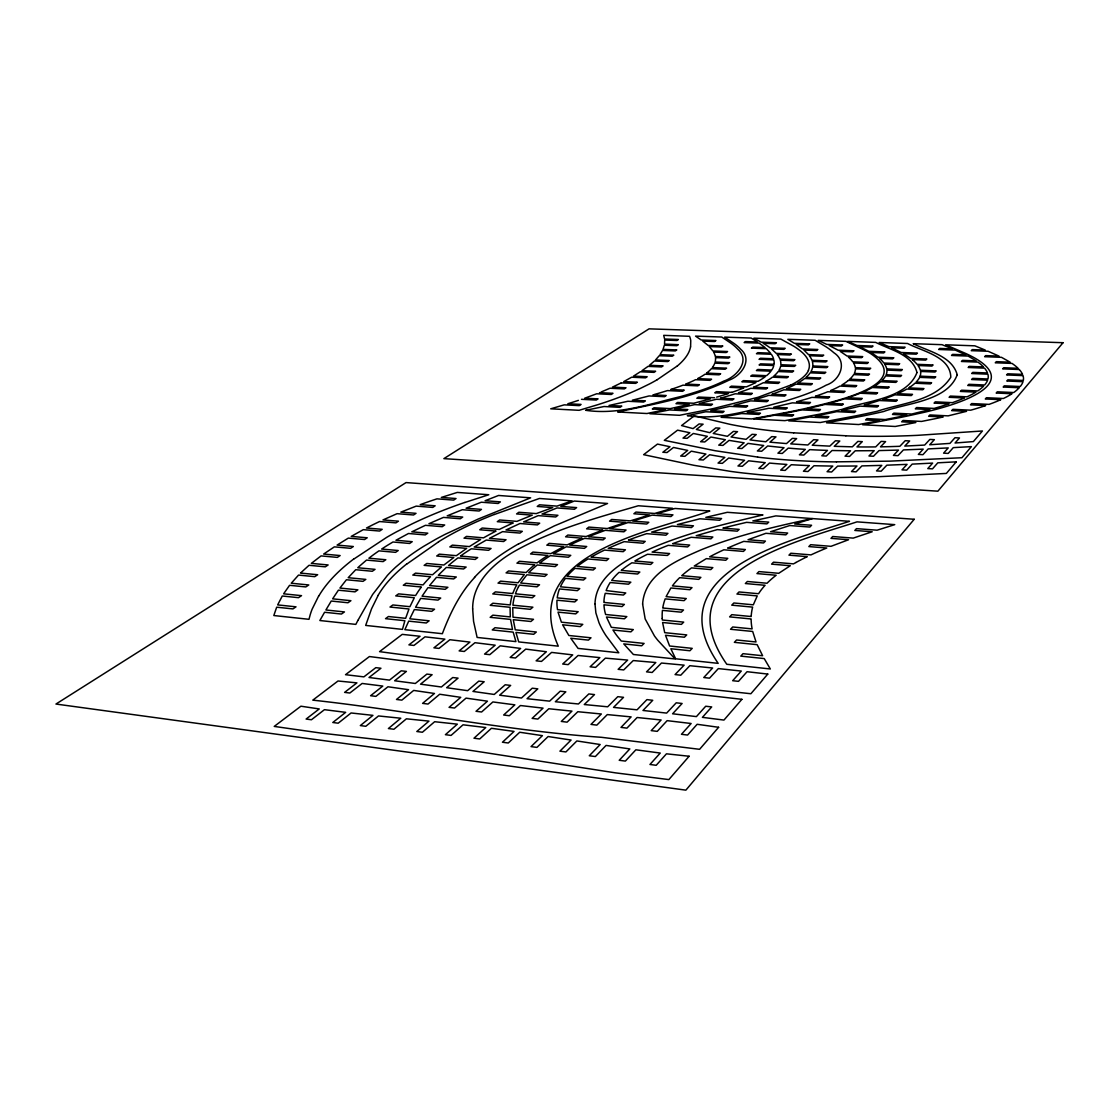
<?xml version="1.0" encoding="UTF-8"?>
<svg xmlns="http://www.w3.org/2000/svg" width="1119" height="1119" viewBox="0 0 1119 1119"><rect width="100%" height="100%" fill="white"/><g stroke="black" fill="none" stroke-linecap="round" stroke-linejoin="round"><path stroke-width="1.5" d="M774.11 363.577L774.04 364.304L760.5 363.857L759.088 364.948L773.788 365.535L773.355 366.948A141.218 37.514 -4.8 0 1 771.774 370.053L757.843 369.466L756.416 370.571L770.963 371.186L770.292 372.026A123.733 32.927 -4.6 0 1 766.543 375.676L752.192 375.061L750.737 376.194L765.102 376.809A123.412 32.843 -4.6 0 1 759.563 380.446L758.095 381.285L743.352 380.628L741.855 381.775L756.01 382.404A139.609 36.997 -4.7 0 1 749.646 385.454L746.471 386.838L731.35 386.153L729.826 387.314L743.757 387.957L741.659 388.783A172.452 45.236 -4.9 0 1 731.812 392.363M690.605 346.89L690.759 340.694A279.834 70.217 -6.4 0 0 690.213 338.162L689.57 336.301L663.707 335.35L664.588 339.015L678.38 339.505L676.911 340.484L664.686 340.05L664.546 344.092L678.324 344.68L676.841 345.687L664.35 345.225L663.035 349.394L676.799 349.911L675.303 350.932L662.546 350.443L660.028 354.653L673.778 355.185L672.253 356.22L659.245 355.716L655.51 359.954L669.232 360.514L667.679 361.563L654.419 361.017L649.44 365.298L663.105 365.871L661.539 366.934L648.027 366.375L641.956 370.683L655.622 371.27L654.028 372.361L640.334 371.76L633.494 376.124L647.174 376.725L645.537 377.844L631.648 377.215L623.745 381.607L637.368 382.222L635.704 383.355L621.171 382.922M808.338 370.431C811.653 363.353 806.575 355.828 801.106 351.534A281.233 75.952 -5.6 0 0 796.029 347.701A258.321 69.574 -5.4 0 0 793.763 346.233L780.838 339.085L753.94 338.148L761.2 342.176L776.418 342.708L775.089 343.715L763.144 343.295L765.914 344.96A260.07 69.532 -5.6 0 1 768.529 346.694L770.012 347.771L785.188 348.331L783.846 349.352L771.467 348.904L776.278 353.394L791.371 353.968L790.028 355.017L777.215 354.527L777.873 355.408A196.119 52.215 -5.1 0 1 779.901 359.045L794.896 359.633L793.539 360.71L780.307 360.192A171.305 45.585 -4.9 0 1 780.866 363.871L780.824 364.71L795.707 365.312L794.336 366.403L780.628 366.137A143.861 38.312 -4.7 0 1 780.055 368.123L779.006 370.263L793.651 370.99L792.266 372.109L778.181 371.522L777.537 372.361A116.376 31.066 -4.5 0 1 773.886 376.026L788.391 376.655L786.993 377.788L772.46 377.159A116.194 31.01 -4.5 0 1 766.879 380.81L765.396 381.635L779.677 382.264L778.237 383.425L763.284 382.754L758.668 384.978A142.155 37.682 -4.7 0 1 754.206 386.922L753.535 387.202L767.592 387.845L766.123 389.006L750.765 388.307L748.625 389.132A169.361 44.494 -4.8 0 1 738.498 392.713L752.318 393.356L750.821 394.559L735.113 393.804A197.769 51.418 -5 0 1 723.266 397.371M518.503 586.734L519.384 585.139L537.05 586.804L539.526 584.775L520.657 583.013L526.881 574.788L544.659 576.411L547.093 574.453L528.741 572.774L530.21 571.277A215.463 80.26 -3.9 0 1 537.246 564.983L555.15 566.578L557.528 564.647L539.666 563.067A215.967 80.456 -3.9 0 1 548.24 557.024L550.366 555.667L568.438 557.234L570.76 555.346L553.332 553.849L566.214 546.813L584.454 548.352L586.706 546.506L569.711 545.079L572.424 543.792A278.225 105.606 -3.3 0 1 584.622 538.379L603.043 539.89L605.225 538.085L588.594 536.728A344.54 133.651 -2.7 0 1 602.092 531.511L605.323 530.322L623.912 531.805L626.039 530.042L609.729 528.741L627.983 522.587L646.726 524.042L648.782 522.307L632.725 521.076L652.111 515.132L670.966 516.558L672.953 514.852L657.077 513.663L675.009 508.46L709.824 511.019C651.202 531.707 517.649 554.115 558.283 646.167L518.712 641.914L515.943 632.431L533.679 634.291L536.323 632.025L515.258 629.815L513.271 619.688L530.896 621.493L533.497 619.297L512.992 617.212L512.74 607.561L530.322 609.323L532.882 607.183L512.922 605.211L513.089 603.742A325 121.957 -2.6 0 1 514.698 596.049L532.308 597.756L534.826 595.686L515.425 593.811A271.539 101.745 -3.2 0 1 518.503 586.734M378.124 595.42L371.55 608.82L365.675 625.423L402.462 629.382L404.868 620.709L385.523 618.667L388.447 616.527L405.637 618.317L408.981 608.988L389.999 607.044L392.867 604.959L409.932 606.694L414.31 597.742L395.748 595.895L398.56 593.867L415.583 595.546L418.31 591.28A331.392 125.188 -3.8 0 1 421.429 586.999L403.302 585.251L406.043 583.265L423.094 584.901A309.711 116.642 -4 0 1 429.025 578.257L430.521 576.747L412.799 575.082L415.499 573.138L432.577 574.746L441.501 566.941L424.143 565.361L426.787 563.472L443.893 565.025L453.796 557.528L436.704 556.003L439.277 554.157L456.342 555.667L466.679 548.394L449.824 546.925L452.342 545.121L469.365 546.59L480.583 539.568L464.007 538.169L466.469 536.407L483.548 537.847L485.87 536.519A315.096 117.089 -3.8 0 1 496.039 531.091L479.771 529.763L482.177 528.028L499.34 529.441A308.802 114.544 -3.8 0 1 511.061 523.93L513.243 522.951L497.298 521.678L499.647 519.985L516.922 521.37L532.266 515.146L516.586 513.929L518.866 512.264L536.267 513.607L552.702 507.606L537.246 506.431L539.456 504.809L556.94 506.124L572.131 500.878L539.414 498.473L494.416 514.474M318.733 595.854L312.117 609.198A409.918 153.96 -4.1 0 0 310.159 614.904L308.984 619.311L273.819 615.534L276.687 607.197L292.94 608.904L296.017 606.834L277.666 604.903L282.282 596.007L298.507 597.672L301.529 595.644L283.611 593.825L289.583 585.307L305.809 586.929L308.774 584.957L291.262 583.223L298.535 575.082L314.775 576.663L317.67 574.732L300.521 573.082L301.347 572.285L309.04 565.291L325.293 566.829L328.133 564.955L311.334 563.375L321.069 555.905L337.351 557.388L340.134 555.556L323.643 554.059L334.343 546.869L350.611 548.31L353.338 546.52L337.099 545.079L348.317 538.113L364.57 539.526L367.228 537.777L351.226 536.393L363.311 529.665L379.607 531.049L382.194 529.329L366.472 528.014L372.879 524.755L379.551 521.524L395.916 522.867L398.448 521.188L382.964 519.929L397.105 513.677L413.554 514.992L416.03 513.341L400.812 512.138L416.198 506.124L432.759 507.411L435.165 505.788L420.212 504.641L424.647 503.046A300.983 107.97 -5.3 0 1 430.801 500.906L436.969 498.85L453.699 500.109L456.034 498.528L441.348 497.423L457.307 492.416L488.793 494.738L464.875 502.459M474.694 577.418C459.685 593.42 450.048 613.408 442.355 633.704L404.868 629.675L408.715 621.129L426.283 622.989L429.137 620.807L409.806 618.779L414.338 609.561L431.766 611.338L434.55 609.226L415.555 607.281L420.674 598.399L437.977 600.12L440.704 598.05L422.045 596.203L427.976 587.657L445.208 589.321L447.894 587.307L429.584 585.545L436.48 577.32L453.671 578.943L456.3 576.984L438.34 575.306L440.257 573.306L446.369 567.417L463.574 568.984L466.147 567.067L448.551 565.473L450.244 564.018A306.62 114.684 -3.9 0 1 457.937 557.905L475.183 559.444L477.701 557.57L460.468 556.045A308.271 115.369 -3.9 0 1 469.197 550.128L471.281 548.8L488.597 550.31L491.059 548.478L474.176 547.023L486.261 540.071L503.634 541.526L506.04 539.75L489.437 538.351L502.571 531.651L519.985 533.078L522.321 531.329L505.984 529.986L519.971 523.51L537.414 524.909L539.694 523.188L523.58 521.902L538.239 515.621L555.709 516.978L557.919 515.299L541.988 514.069L557.01 507.942L574.453 509.257L576.607 507.606L560.801 506.417L574.299 501.046L607.547 503.494L554.283 525.944L518.629 543.946M676.841 366.291L657.329 379.635M406.84 564.046L438.62 541.806M353.674 559.164L386.712 537.344A369.774 137.273 -4.4 0 1 396.644 531.763L411.876 523.986A342.442 125.874 -4.6 0 1 464.819 502.445M910.097 387.02L908.768 387.887L923.958 388.559L922.755 389.762L906.838 389.048A126.447 34.549 -3.4 0 1 897.578 393.664L912.503 394.35L911.272 395.567L894.878 394.825L892.738 395.692A166.018 44.872 -3.7 0 1 882.667 399.385L897.326 400.07L896.039 401.315L879.254 400.518A185.446 49.809 -3.8 0 1 867.001 404.239L864.176 405.022L878.513 405.707L877.198 406.98L860.007 406.141L841.712 410.561L855.685 411.246L854.315 412.533L836.718 411.652L831.543 412.757A257.86 67.294 -4.1 0 1 825.43 414.002L815.233 415.974L828.857 416.674L827.417 417.96L809.513 417.037L788.713 420.856L820.311 422.52L856.343 415.75A261.091 68.441 -3.9 0 0 877.45 411.191C902.11 402.966 935.54 401.008 950.814 377.271C950.297 356.429 922.574 351.45 907.579 343.491L879.156 342.498L888.85 346.624L905.117 347.212L903.956 348.247L891.507 347.799L901.201 352.499L917.44 353.1L916.293 354.163L903.369 353.688L910.712 358.416L926.84 359.017L925.707 360.108L912.251 359.591L913.314 360.5A197.056 54.23 -4 0 1 917.104 364.332L933.092 364.962L931.959 366.067L918 365.521A162.521 44.564 -3.7 0 1 920.07 369.368L920.336 370.249L936.183 370.893L935.036 372.026L920.587 371.438A122.614 33.542 -3.4 0 1 920.126 376.166M795.973 562.479L793.497 563.864L773.495 562.186L771.592 564.144L790.308 565.724L778.754 573.292L758.92 571.585L756.962 573.585L776.152 575.25L774.306 576.705A224.387 86.009 -0.8 0 0 767.047 583.237L747.366 581.488L745.366 583.531L765.074 585.293A224.709 86.121 -0.8 0 0 759.633 592.105L758.556 593.727L739.016 591.951L736.959 594.049L757.255 595.909L753.311 604.819L733.854 602.987L731.756 605.155L752.639 607.113L752.22 608.848A303.781 116.236 0.2 0 0 751.185 616.527L731.77 614.667L729.63 616.877L751.129 618.961A353.464 134.574 0.7 0 0 751.842 627.311L752.122 628.906L732.707 626.976L730.539 629.27L752.681 631.466L756.038 641.97L736.568 639.984L734.372 642.334L757.157 644.67L762.626 655.734L743.002 653.678L740.792 656.112L764.221 658.573L770.32 668.966L726.79 664.28C663.385 573.46 795.987 541.778 857.014 521.86L894.752 524.643L877.086 530.196L856.469 528.644L854.832 530.448L872.205 531.763L853.21 538.113L832.69 536.519L830.983 538.365L848.58 539.736L830.983 546.324L810.632 544.701L808.855 546.576L826.773 548.002L823.696 549.275A364.794 143.456 0.8 0 0 810.981 554.884L790.811 553.248L788.965 555.15L807.261 556.661A305.865 118.852 0.1 0 0 795.973 562.479M620.751 383.132L612.443 387.118L626.011 387.761L624.318 388.908L609.981 388.237L601.169 391.986M790.434 385.174L758.109 397.273L713.852 408.435A312.9 78.036 -5.2 0 1 706.942 409.89L679.527 415.303L649.831 413.736L669.498 409.932L686.115 410.785L687.779 409.54L674.757 408.869L684.926 406.757A269.539 67.993 -5.2 0 0 690.927 405.456L694.563 404.63L710.901 405.456L712.509 404.225L699.207 403.567L716.398 399.259L732.427 400.042L733.98 398.826L720.412 398.168L722.552 397.567M578.383 400.364L577.95 400.518A216.904 55.111 -6.2 0 1 572.942 402.155L567.851 403.735L581.069 404.421L579.25 405.624L564.214 404.854L550.73 408.813L579.124 410.309L597.77 404.7A240.613 61.125 -6.2 0 0 640.11 388.531L649.775 383.803A256.321 64.734 -6.2 0 0 657.329 379.635M756.584 399.175L757.269 398.965A201.574 52.817 -4.8 0 0 768.711 395.357L784.587 396.112L786.042 394.909L771.97 394.252A173.879 46.019 -4.6 0 0 781.705 390.629L783.79 389.79L799.33 390.503L800.742 389.314L786.447 388.657L789.58 387.272A140.812 37.64 -4.4 0 0 795.819 384.167L810.967 384.852L812.352 383.677L797.847 383.034L799.274 382.194A124.503 33.402 -4.3 0 0 804.645 378.516L819.374 379.145L820.731 378.012L806.016 377.369A124.824 33.5 -4.3 0 0 809.555 373.676L810.184 372.823L824.493 373.424L825.822 372.305L810.925 371.676A142.435 38.158 -4.5 0 0 812.31 368.543L812.66 367.116L826.535 367.675L827.85 366.584L812.8 365.969L812.842 365.13A175.571 46.998 -4.7 0 0 812.324 361.409L825.794 361.941L827.095 360.864L811.946 360.276A200.916 53.81 -4.9 0 0 809.96 356.541L809.387 355.73L822.437 356.22L823.724 355.171L808.491 354.583L803.918 350.065L816.562 350.527L817.849 349.492L802.547 348.932L796.196 344.442L808.436 344.89L809.722 343.869L794.42 343.323L787.832 339.323L815.136 340.274L826.2 346.918A301.766 82.093 -5.5 0 1 833.767 352.653C848.132 361.829 840.131 380.586 826.242 385.118C813.457 392.154 799.498 396.713 785.594 400.952C753.437 409.176 720.916 420.688 687.346 415.653L705.753 411.764L722.51 412.631L724.105 411.358L710.747 410.673L729.616 406.351L746.121 407.176L747.674 405.945L734.078 405.26L750.639 400.882L766.851 401.679L768.347 400.448L754.514 399.777L755.898 399.371M716.65 397.133L716.985 397.035A199.951 51.922 -5.1 0 0 728.511 393.468L714.789 392.811L716.356 391.636L731.812 392.363M714.565 397.735L698.438 397.063L696.843 398.266L710.327 398.923L693.696 403.246L677.638 402.448L675.988 403.665L689.234 404.337L670.337 408.603L654.028 407.778L652.321 409.008L665.357 409.68L646.964 413.526L617.702 411.988C655.286 403.791 694.018 397.217 728.875 380.222C741.114 376.04 753.241 359.926 740.61 349.17A296.059 78.288 -6.2 0 0 734.26 343.603L724.678 337.127L751.227 338.05L757.451 342.008L745.52 341.589L744.135 342.582L759.13 343.113L765.088 347.561L752.779 347.1L751.395 348.121L766.361 348.68L770.543 353.156L757.843 352.667L756.458 353.702L771.355 354.275L771.872 355.087A199.392 52.887 -5.2 0 1 773.565 358.765L760.458 358.262L759.046 359.311L773.858 359.898A174.172 46.201 -5 0 1 774.124 363.577M654.377 394.475L655.776 394.084A199.783 51.054 -5.5 0 0 667.442 390.587L682.618 391.3L684.227 390.125L670.785 389.496A169.584 43.837 -5.3 0 0 680.814 385.985L682.954 385.16L697.822 385.845L699.389 384.698L685.723 384.069L688.339 382.992A137.791 36.004 -5.2 0 0 695.528 379.705L710.019 380.348L711.558 379.229L697.683 378.614L699.207 377.788A123.146 32.311 -5.1 0 0 705.026 374.222L719.125 374.823L720.636 373.718L706.551 373.103A123.272 32.353 -5.1 0 0 710.635 369.522L711.39 368.683L725.098 369.256L726.567 368.165L712.313 367.578A138.616 36.298 -5.2 0 0 714.342 364.248L714.803 363.143L728.105 363.689L729.56 362.612L715.153 362.038L715.335 361.213A169.515 44.284 -5.4 0 0 715.475 357.604L728.385 358.108L729.826 357.059L715.307 356.485A196.636 51.334 -5.6 0 0 714.02 352.863L713.6 352.079L726.105 352.555L727.546 351.52L712.929 350.96L709.292 346.568L721.405 347.016L722.832 346.009L708.159 345.463L702.774 341.099L714.523 341.519L715.936 340.54L701.249 340.008L695.556 336.12L721.769 337.029L731.322 343.491A296.451 78.316 -6.2 0 1 737.659 349.058C751.115 360.836 736.316 377.047 723.671 381.131C710.061 387.845 695.486 392.335 680.911 396.504C649.649 403.945 618.15 415.177 585.643 410.295L604.036 406.519L620.024 407.344L621.786 406.127L609.016 405.47L627.885 401.259L643.649 402.057L645.355 400.84L632.361 400.196L649.062 395.944L664.546 396.699L666.197 395.511L652.978 394.867L653.678 394.671M836.494 461.839L890.011 461.14L961.948 457.727L971.376 446.621L953.276 447.628L948.227 453.419L943.597 453.153L948.227 447.908L928.197 448.901L922.951 454.678L918.363 454.412L923.189 449.139L903.411 449.922L898.011 455.657L893.452 455.391L898.487 450.09L879.058 450.579L873.505 456.258L868.973 455.993L874.219 450.663L855.224 450.803L849.545 456.426L845.055 456.16L850.524 450.789L832.06 450.509L826.27 456.062L821.822 455.797L827.5 450.384L824.088 450.272A231.199 63.923 -2.7 0 1 809.694 449.628L803.82 455.069L799.414 454.818L805.302 449.362A232.248 64.189 -2.7 0 1 791.371 448.369L788.238 448.104L782.293 453.447L777.929 453.181L784.027 447.712L767.676 445.977L761.689 451.223L757.367 450.971L763.662 445.488L747.982 443.376L741.939 448.509L737.659 448.257L744.121 442.802L729.07 440.368L722.972 445.404L718.748 445.152L725.364 439.711L710.887 437.025L704.76 441.963L700.578 441.725L707.32 436.326L693.318 433.473L687.136 438.326L683.01 438.088L689.85 432.745L677.568 430.158L664.322 440.327L715.139 450.719L757.689 457.07M845.88 435.767L793.735 432.829M1019.255 369.508L1002.652 368.864L1003.673 367.731L1018.08 368.291A195.14 54.523 -3.1 0 0 1013.324 364.346L1012.024 363.409L995.281 362.78L996.316 361.661L1010.163 362.192L1001.491 357.325L984.65 356.695L985.685 355.618L999.001 356.108L988.105 351.268L971.278 350.667L972.327 349.604L985.21 350.065L974.859 345.827L945.611 344.806L966.033 353.604A307.291 87.492 -4.3 0 1 974.817 358.066C1027.857 388.461 938.17 409.498 917.3 413.82A285.373 74.581 -3.7 0 1 900.683 417.415L862.651 424.758L895.27 426.479L915.846 422.534L901.662 421.807L902.977 420.478L921.552 421.429L931.791 419.387A289.234 75.868 -3.5 0 0 937.946 418.114L943.121 416.995L928.644 416.268L929.889 414.953L948.143 415.862L966.55 411.33L951.696 410.617L952.898 409.316L970.732 410.183L973.572 409.372A181.068 49.446 -3 0 0 985.699 405.554L970.495 404.84L971.642 403.567L989.042 404.379A160.479 44.075 -2.8 0 0 998.763 400.588L1000.82 399.679L985.321 398.979L986.44 397.721L1003.379 398.49A128.447 35.542 -2.6 0 0 1011.996 393.734L996.19 393.035L997.281 391.804L1013.73 392.531L1014.919 391.65A132.937 36.773 -2.6 0 0 1019.199 387.733L1003.197 387.034L1004.261 385.831L1020.248 386.517A131.245 36.298 -2.6 0 0 1022.668 382.586L1023.004 381.691L1006.792 381.006L1007.827 379.831L1023.326 380.474A123.873 34.269 -2.5 0 0 1023.018 375.606L1006.596 374.949L1007.632 373.788L1022.57 374.389L1022.123 373.48A158.604 44.047 -2.8 0 0 1019.255 369.508M920.112 376.166L935.75 376.823L934.589 377.97L919.608 377.355L919.203 378.11A122.866 33.598 -3.4 0 1 916.153 382.041L931.581 382.698L930.407 383.887L914.95 383.216A123.789 33.85 -3.4 0 1 910.097 387.02M848.44 380.362L863.448 381.006L864.735 379.845L849.741 379.201A125.79 34.018 -4 0 0 853.126 375.452L853.685 374.599L868.26 375.215L869.519 374.068L854.329 373.438A118.908 32.185 -3.9 0 0 855.392 368.808L869.463 369.382L870.722 368.263L855.308 367.633L855.168 366.878A152.352 41.277 -4.2 0 0 853.545 362.99L867.113 363.521L868.358 362.43L852.776 361.829A187.53 50.956 -4.5 0 0 849.391 358.052L848.426 357.171L861.49 357.674L862.735 356.597L847.013 356.01L840.187 351.366L852.748 351.828L853.993 350.779L838.173 350.191L829.235 345.589L841.376 346.023L842.621 344.988L826.829 344.428L818.227 340.386L845.908 341.351L865.043 350.415M599.504 392.657L612.988 393.315L611.254 394.475L596.693 393.776L584.705 398.21L598.078 398.868L596.301 400.056L581.502 399.315M662.224 618.457L662.322 620.01L683.695 622.122L681.429 624.374L662.588 622.5L664.714 632.669L686.716 634.907L684.408 637.229L665.511 635.284L669.61 645.999L692.213 648.363L689.891 650.754L670.841 648.74L675.638 658.783L718.174 663.357C655.888 572.424 788.755 541.246 849.517 521.314L812.506 518.587L794.7 524L811.569 525.273L809.834 527.049L789.776 525.538L770.571 531.721L787.65 533.05L785.86 534.854L765.9 533.301L748.038 539.736L765.41 541.106L763.55 542.967L743.757 541.386L740.638 542.617A353.562 138.84 -0.6 0 0 727.63 548.086L745.366 549.527L743.436 551.415L723.825 549.807A296.983 114.977 -1.1 0 0 712.202 555.472L709.628 556.828L727.756 558.353L725.769 560.269L706.327 558.633L694.256 566.004L712.831 567.613L710.789 569.585L691.514 567.906L689.556 569.333A218.415 83.128 -2 0 0 681.779 575.67L700.858 577.362L698.76 579.376L679.653 577.67A218.737 83.254 -2 0 0 673.61 584.3L672.393 585.866L692.004 587.657L689.863 589.727L670.882 587.993L666.085 596.651L686.269 598.539L684.073 600.651L665.176 598.875L664.588 600.553A295.164 112.585 -1.1 0 0 662.756 608.009L683.513 610.009L681.275 612.191L662.434 610.373A343.043 130.503 -0.5 0 0 662.224 618.457M474.456 577.418A334.707 126.769 -3.2 0 1 518.433 543.918M438.522 541.806A323.923 119.901 -4.1 0 1 494.304 514.446M378.068 595.42A328.944 123.328 -4.3 0 1 406.617 564.032M318.887 595.854A362.794 135.287 -4.6 0 1 353.52 559.15M690.493 346.89A249.383 62.818 -6.2 0 1 676.967 366.291M808.505 370.431A122.083 32.759 -4.3 0 1 790.587 385.188M865.043 350.415A305.151 84.904 -5.2 0 1 869.855 353.1C919.468 385.482 825.626 403.246 806.309 408.309A280.184 71.854 -4.5 0 1 787.412 412.254L751.786 418.926L721.126 417.317L741.547 413.554L758.92 414.45L760.458 413.177L747.226 412.491L757.409 410.547A278.897 71.084 -4.7 0 0 763.55 409.33L768.739 408.253L785.832 409.12L787.314 407.862L773.775 407.19L792.336 402.854L809.065 403.679L810.492 402.434L796.588 401.763L799.498 400.98A173.781 46.271 -4.3 0 0 811.946 397.357L828.256 398.126L829.641 396.895L815.415 396.238A154.03 41.305 -4.2 0 0 825.64 392.615L827.794 391.748L843.698 392.489L845.055 391.286L830.55 390.615A123.216 33.346 -4 0 0 839.963 386.083L855.406 386.768L856.72 385.593L841.936 384.936L843.32 384.083A127.37 34.451 -4 0 0 848.426 380.362M845.824 435.823A241.9 65.084 -2.5 0 0 917.566 435.333L982.412 430.983L973.376 441.585L955.066 443.012L959.487 437.963L954.969 437.725L949.961 443.39L929.721 444.761L934.365 439.669L929.861 439.417L924.672 445.068L904.795 446.089L909.649 440.956L905.187 440.704L899.858 446.299L890.22 446.621A244.907 66.902 -2.6 0 1 880.485 446.831L885.591 441.627L881.143 441.39L875.701 446.901A231.018 63.531 -2.6 0 1 860.427 446.943L856.958 446.901L862.287 441.641L857.881 441.404L852.342 446.831L834.256 446.313L839.796 441.026L835.417 440.774L829.78 446.131L812.254 445.236L817.961 439.935L813.639 439.697L807.89 444.984L790.741 443.893L796.63 438.606L792.336 438.368L786.503 443.586L769.914 442.159L775.985 436.872L771.732 436.62L765.83 441.753L762.71 441.418A236.165 64.58 -2.8 0 1 749.982 439.879L756.234 434.564L752.038 434.326L746.093 439.333A232.486 63.685 -2.8 0 1 733.295 437.347L731.071 436.969L737.519 431.654L733.365 431.416L727.406 436.312L713.251 433.459L719.839 428.143L715.74 427.92L709.782 432.689L696.382 429.458L703.11 424.185L699.067 423.961L693.095 428.619L681.569 425.556L694.284 415.82L729.98 424.325A240.319 64.552 -2.7 0 0 793.693 432.857M836.452 461.909A249.999 69.686 -2.7 0 1 757.577 457.125M594.986 603.812L595.881 612.932L598.973 622.654A427.136 157.709 -0.5 0 0 606.26 636.026L618.779 652.783L578.089 648.405L570.774 638.25L588.454 640.11L590.986 637.802L568.872 635.494L562.619 624.794L580.271 626.598L582.775 624.36L561.416 622.192L558.017 612.121L575.698 613.883L578.173 611.715L557.528 609.673L557.262 607.939A283.037 105.829 -2.6 0 1 556.996 600.204L574.76 601.924L577.194 599.812L557.22 597.882A243.41 91.059 -3 0 1 558.899 590.58L559.486 588.958L577.362 590.65L579.754 588.594L560.409 586.79L561.458 584.65A197.699 73.77 -3.6 0 1 565.445 578.369L583.461 580.02L585.824 578.019L567.067 576.313L568.368 574.802A174.83 65.028 -3.8 0 1 574.942 568.382L593.168 570.005L595.476 568.06L577.292 566.452A174.69 64.986 -3.8 0 1 585.852 560.339L588.034 558.968L606.484 560.577L608.736 558.675L591.084 557.15A197.545 73.938 -3.6 0 1 601.001 551.807L604.526 550.086L623.227 551.667L625.409 549.793L608.218 548.352L611.086 547.079A250.222 95.227 -3.1 0 1 624.164 541.666L643.089 543.219L645.215 541.4L628.458 540.029A304.41 117.999 -2.7 0 1 643.201 534.812L646.684 533.665L665.889 535.204L667.931 533.413L651.552 532.112L671.987 526.042L691.458 527.567L693.43 525.804L677.401 524.559L699.934 518.782L719.671 520.265L721.573 518.545L705.823 517.356L727.322 512.306L762.962 514.936C721.265 524.783 679.079 534.742 640.222 553.318C619.954 563.263 595.728 578.565 594.986 603.812M472.666 608.96L473.561 621.311L477.114 637.438L515.915 641.607L513.187 632.137L492.262 629.927L494.99 627.703L512.502 629.535L510.558 619.408L490.178 617.324L492.864 615.156L510.292 616.933L510.068 607.295L490.234 605.323L492.878 603.225L510.264 604.945L510.432 603.491A324.678 121.789 -2.6 0 1 512.068 595.798L492.78 593.937L495.381 591.881L512.796 593.56A271.274 101.591 -3.3 0 1 515.901 586.496L516.782 584.887L498.025 583.125L500.571 581.139L518.069 582.775L524.321 574.551L506.082 572.886L508.572 570.942L526.168 572.536L527.65 571.054A215.254 80.134 -3.9 0 1 534.7 564.745L516.936 563.165L519.384 561.276L537.12 562.843A215.757 80.33 -3.9 0 1 545.722 556.8L547.848 555.444L530.532 553.947L532.924 552.087L550.814 553.639L563.71 546.604L546.813 545.177L549.135 543.358L567.207 544.883L569.921 543.582A278.044 105.48 -3.3 0 1 582.132 538.183L565.599 536.812L567.851 535.036L586.118 536.533A344.484 133.581 -2.7 0 1 599.616 531.315L602.847 530.126L586.636 528.825L588.818 527.091L607.253 528.546L625.521 522.405L609.561 521.16L611.687 519.454L630.263 520.881L649.649 514.936L633.886 513.747L635.942 512.068L654.615 513.467L672.547 508.278L638.306 505.76C596.749 517.859 554.297 529.203 516.223 550.38C494.542 562.339 472.358 582.146 472.666 608.96M957.221 374.739C947.415 401.315 906.656 402.924 883.702 411.498A261.203 68.539 -3.9 0 1 862.595 416.058L826.549 422.842L858.665 424.535L879.52 420.646L865.588 419.933L866.959 418.618L885.269 419.555L893.466 417.96A266.686 70.203 -3.7 0 0 901.606 416.282L906.782 415.163L892.5 414.45L893.815 413.149L911.775 414.044L929.987 409.54L915.328 408.827L916.587 407.554L934.127 408.407L936.911 407.61A188.426 51.11 -3.3 0 0 949.038 403.819L934.071 403.106L935.274 401.847L952.409 402.658A168.871 46.075 -3.2 0 0 962.256 398.896L964.368 398L949.122 397.301L950.297 396.07L966.998 396.825A128.797 35.486 -2.9 0 0 975.936 392.126L960.382 391.426L961.529 390.223L977.754 390.937L978.999 390.055A125.818 34.703 -2.9 0 0 983.531 386.181L967.767 385.495L968.872 384.307L984.636 384.978A124.852 34.423 -2.9 0 0 987.238 381.089L987.601 380.194L971.614 379.523L972.719 378.362L987.965 378.991A124.81 34.423 -2.9 0 0 987.881 374.18L971.698 373.522L972.775 372.375L987.49 372.963L987.112 372.067A165.192 45.739 -3.2 0 0 984.524 368.137L968.187 367.494L969.264 366.375L983.461 366.92A200.021 55.642 -3.5 0 0 979.139 363.018L977.936 362.108L961.459 361.479L962.55 360.374L976.23 360.891L968.145 356.08L951.556 355.464L952.647 354.387L965.781 354.877L955.29 350.093L938.673 349.492L939.764 348.443L952.437 348.89L942.03 344.68L913.188 343.687C928.574 351.422 952.003 355.926 957.221 374.739M642.614 604.036L645.159 618.933L654.433 635.914A370.641 137.945 -0.5 0 0 657.846 640.334L675.121 658.965L633.382 654.489L623.759 643.901L641.677 645.789L644.096 643.425L621.269 641.033L617.8 636.837A371.074 137.721 -1 0 1 614.667 632.571L612.96 630.011L630.906 631.843L633.312 629.577L611.338 627.339L606.442 617.003L624.43 618.793L626.822 616.597L605.631 614.499L605.113 612.583A281.135 105.466 -2 0 1 603.952 604.806L622.038 606.554L624.388 604.414L603.91 602.442A244.921 92.052 -2.4 0 1 604.806 594.986L605.239 593.322L623.437 595.042L625.745 592.958L606.134 590.566A196.329 73.7 -3 0 1 610.191 582.523L628.556 584.202L630.836 582.174L611.659 580.425L612.834 578.901A163.738 61.265 -3.4 0 1 619.017 572.368L637.606 574.019L639.83 572.047L621.283 570.396A163.556 61.209 -3.4 0 1 629.675 564.214L631.829 562.815L650.685 564.452L652.853 562.521L634.865 560.969A195.937 73.938 -3.1 0 1 647.481 554.269L667.483 555.444L669.582 553.555L652.097 552.087L654.979 550.8A249.803 95.786 -2.6 0 1 668.253 545.331L687.625 546.925L689.654 545.065L672.617 543.68A301.053 117.397 -2.1 0 1 687.667 538.435L691.234 537.274L710.887 538.84L712.845 537.022L696.214 535.693L717.293 529.609L737.281 531.161L739.169 529.385L722.916 528.126L727.336 526.993A453.657 186.789 -0.8 0 1 734.498 525.203L746.597 522.349L766.921 523.888L768.725 522.125L752.821 520.936L775.859 515.887L812.282 518.573C774.67 526.699 736.917 535.358 701.151 549.821C677.233 560.269 644.558 573.837 642.614 604.036M916.979 372.529C906.586 399.301 865.407 400.77 841.978 409.428A259.146 67.532 -4.2 0 1 820.856 413.946L784.881 420.646L753.772 419.01L774.53 415.247L792.168 416.156L793.651 414.869L780.251 414.17L790.434 412.226A256.013 66.399 -4.4 0 0 796.546 410.995L801.722 409.904L819.052 410.771L820.479 409.498L806.715 408.813L825.039 404.435L841.964 405.26L843.348 404.015L829.221 403.33L832.06 402.546A184.034 49.138 -4.1 0 0 844.383 398.868L860.917 399.651L862.245 398.42L847.824 397.749A164.717 44.27 -4 0 0 857.979 394.084L860.147 393.231L876.289 393.972L877.59 392.755L862.889 392.084A125.412 34.088 -3.7 0 0 872.302 387.51L887.982 388.209L889.241 387.02L874.261 386.363L875.631 385.495A122.768 33.402 -3.7 0 0 880.639 381.733L895.885 382.39L897.116 381.229L881.912 380.572A121.859 33.15 -3.7 0 0 885.101 376.781L885.605 375.928L900.361 376.543L901.578 375.397L886.164 374.753A121.607 33.094 -3.7 0 0 886.905 370.081L901.159 370.655L902.362 369.536L886.738 368.906L886.514 368.011A161.234 43.963 -4 0 0 884.695 364.207L898.473 364.752L899.662 363.647L883.884 363.032A195.545 53.474 -4.3 0 0 880.373 359.227L879.366 358.346L892.64 358.849L893.829 357.772L877.925 357.171L870.946 352.485L883.702 352.961L884.891 351.912L868.876 351.324L859.56 346.666L871.855 347.1L873.044 346.065L857.014 345.505L847.67 341.407L875.701 342.386C890.234 349.841 912.461 354.485 916.979 372.529M357.912 620.402L355.828 624.388L319.852 620.527L324.58 612.261L341.463 614.037L344.456 611.925L325.895 609.981L331.252 601.043L347.967 602.749L350.904 600.693L332.637 598.833L338.4 590.189L355.003 591.853L357.884 589.839L339.924 588.062L346.442 579.754L363.004 581.348L365.815 579.404L348.205 577.698L355.744 569.711L372.291 571.277L375.047 569.361L357.786 567.753L359.353 566.284L366.528 560.087L383.104 561.598L385.817 559.738L368.892 558.199L370.711 556.8A315.782 116.348 -4.9 0 1 377.886 551.597L378.949 550.856L395.567 552.338L398.224 550.52L381.635 549.051L384.992 546.869A319.544 117.845 -4.8 0 1 390.783 543.302L392.951 542.002L409.638 543.456L412.226 541.68L395.958 540.267L408.491 533.497L425.248 534.91L427.78 533.176L411.792 531.833L425.416 525.315L442.229 526.685L444.691 524.979L428.955 523.692L443.46 517.398L460.315 518.74L462.72 517.062L447.194 515.831L462.273 509.718L479.128 511.019L481.464 509.383L466.091 508.194L481.296 502.221L498.109 503.48L500.389 501.871L485.1 500.725L498.556 495.465L530.644 497.829L478.303 519.006L445.614 534.099A363.339 136.798 -4 0 0 435.123 539.652L423.933 546.184A321.936 119.761 -4.4 0 0 404.281 559.85L395.846 567.011A362.486 135.889 -3.9 0 0 387.398 575.418L372.613 594.511L357.912 620.402M914.209 519.272L685.877 790.154L55.95 704.047L406.043 482.583L914.209 519.272M1063.05 342.708L937.89 491.185L443.879 458.636L649.062 328.846L1063.05 342.708M956.227 461.839L946.352 473.435L877.869 476.736L831.963 477.701A276.869 78.008 -2.8 0 1 811.401 477.519L793.749 476.96A250.908 71.574 -2.8 0 1 758.584 474.61L743.995 473.085A276.966 78.106 -2.7 0 1 730.399 471.365L693.934 465.308L643.635 454.678L657.454 444.089L669.973 446.719L662.84 452.272L667.036 452.524L673.498 447.46L687.695 450.425L680.66 456.048L684.898 456.314L691.304 451.167L705.893 454.048L698.983 459.713L703.278 459.979L709.628 454.748L724.804 457.377L718.048 463.084L722.384 463.35L728.693 458.007L744.555 460.287L737.981 465.994L742.373 466.273L748.625 460.804L765.228 462.665L758.85 468.371L763.284 468.651L769.494 463.07L772.683 463.35A247.914 69.616 -2.7 0 0 783.272 464.189L786.853 464.441L780.67 470.12L785.16 470.4L791.301 464.721L793.119 464.819A245.299 68.958 -2.7 0 0 805.932 465.448L809.387 465.588L803.442 471.239L807.96 471.519L814.017 465.742L832.802 466.091L827.081 471.7L831.641 471.994L837.599 466.119L856.972 465.994L851.489 471.561L856.091 471.854L861.91 465.91L881.786 465.378L876.527 470.903L881.157 471.197L886.835 465.196L907.061 464.357L902.012 469.854L906.684 470.148L912.181 464.119L932.631 463.098L927.791 468.581L932.505 468.861L937.792 462.818L956.227 461.839M767.788 674.072L750.877 693.738C627.032 680.24 503.046 668.393 379.565 651.636L402.239 634.375L420.045 636.277L408.925 644.88L413.96 645.439L425.01 636.837L444.872 639.131L433.92 647.831L439.012 648.405L449.88 639.718L469.924 642.096L459.14 650.894L464.287 651.468L474.974 642.698L495.171 645.187L484.555 654.083L489.786 654.657L500.263 645.831L520.615 648.433L510.18 657.426L515.467 658.014L525.748 649.104L546.366 651.748L536.127 660.825L541.484 661.427L551.597 652.405L572.704 654.895L562.703 664.029L568.13 664.63L578.089 655.468L599.854 657.622L590.119 666.798L595.602 667.414L605.393 658.126L627.647 660.084L618.15 669.316L623.717 669.931L633.27 660.56L655.79 662.532L646.53 671.848L652.153 672.477L661.469 663.035L684.115 665.148L675.079 674.575L680.772 675.205L689.822 665.707L712.607 668.001L703.781 677.527L709.544 678.17L718.342 668.589L741.282 671.064L732.679 680.702L738.512 681.345L747.058 671.708L767.788 674.072M741.897 699.319L723.951 720.076L702.41 717.349L711.684 706.928L705.711 706.229L696.41 716.608L672.603 713.782L682.1 703.487L676.226 702.802L666.644 713.097L642.991 710.467L652.727 700.298L646.922 699.613L637.061 709.824L613.548 707.39L623.521 697.333L617.786 696.661L607.659 706.802L584.286 704.536L594.497 694.591L588.832 693.92L578.439 703.977L555.346 701.739L565.808 691.85L560.213 691.192L549.611 701.151L527.063 698.69L537.791 688.856L532.266 688.199L521.482 698.018L499.647 695.193L510.656 685.415L505.201 684.772L494.248 694.451L472.959 691.43L484.177 681.751L478.792 681.121L467.658 690.675L446.649 687.709L458.049 678.142L452.733 677.527L441.39 686.996L420.548 684.171L432.116 674.715L426.871 674.1L415.331 683.485L394.657 680.772L406.407 671.414L401.231 670.813L389.496 680.114L369.018 677.499L380.936 668.253L375.816 667.651L363.885 676.869L345.519 674.687L369.424 656.545L545.554 678.897L664.602 690.521L741.897 699.319M718.608 727.294L699.599 749.31L601.351 737.295C504.445 730.567 409.218 710.649 312.802 700.144L338.008 680.995L356.919 682.87L344.61 692.381L349.827 693.025L362.136 683.457L382.782 686.073L370.599 695.724L375.872 696.382L387.943 686.772L408.519 689.682L396.49 699.459L401.847 700.13L413.708 690.423L434.452 693.472L422.604 703.375L428.031 704.047L439.697 694.242L460.72 697.347L449.069 707.348L454.566 708.033L466.05 698.116L487.45 701.193L476.023 711.292L481.604 711.992L492.892 701.949L514.838 704.844L503.662 715.013L509.313 715.726L520.433 705.529L543.037 708.131L532.14 718.37L537.847 719.083L548.786 708.747L571.935 711.124L561.304 721.433L567.095 722.161L577.81 711.712L601.351 713.992L590.986 724.399L596.847 725.126L607.295 714.579L631.116 716.901L621.003 727.392L626.948 728.133L637.131 717.503L661.105 719.993L651.23 730.623L657.259 731.364L667.134 720.65L691.122 723.503L681.471 734.288L687.57 735.057L697.137 724.287L718.608 727.294M689.122 756.248L668.854 779.593L615.45 772.851L464.889 749.492L321.181 733.113L274.239 726.413L300.913 706.201L319.237 708.942L306.116 719.055L311.432 719.755L324.454 709.67L345.659 712.341L332.805 722.496L338.19 723.196L351.072 712.971L372.935 715.363L360.332 725.574L365.787 726.301L378.488 715.95L400.77 718.23L388.405 728.539L393.916 729.266L406.407 718.804L428.955 721.126L416.814 731.518L422.409 732.246L434.648 721.713L457.335 724.161L445.404 734.679L451.069 735.421L463.042 724.804L485.744 727.546L473.98 738.204L479.729 738.96L491.423 728.287L514.027 731.42L502.459 742.233L508.278 743.002L519.706 732.246L542.393 735.645L531.035 746.611L536.938 747.394L548.114 736.526L571.068 740.051L559.934 751.157L565.92 751.94L576.858 740.946L600.162 744.527L589.293 755.759L595.364 756.556L606.064 745.422L629.815 748.933L619.227 760.277L625.381 761.088L635.858 749.8L660.238 753.059L649.957 764.473L656.21 765.298L666.462 753.814L689.122 756.248"/></g></svg>
